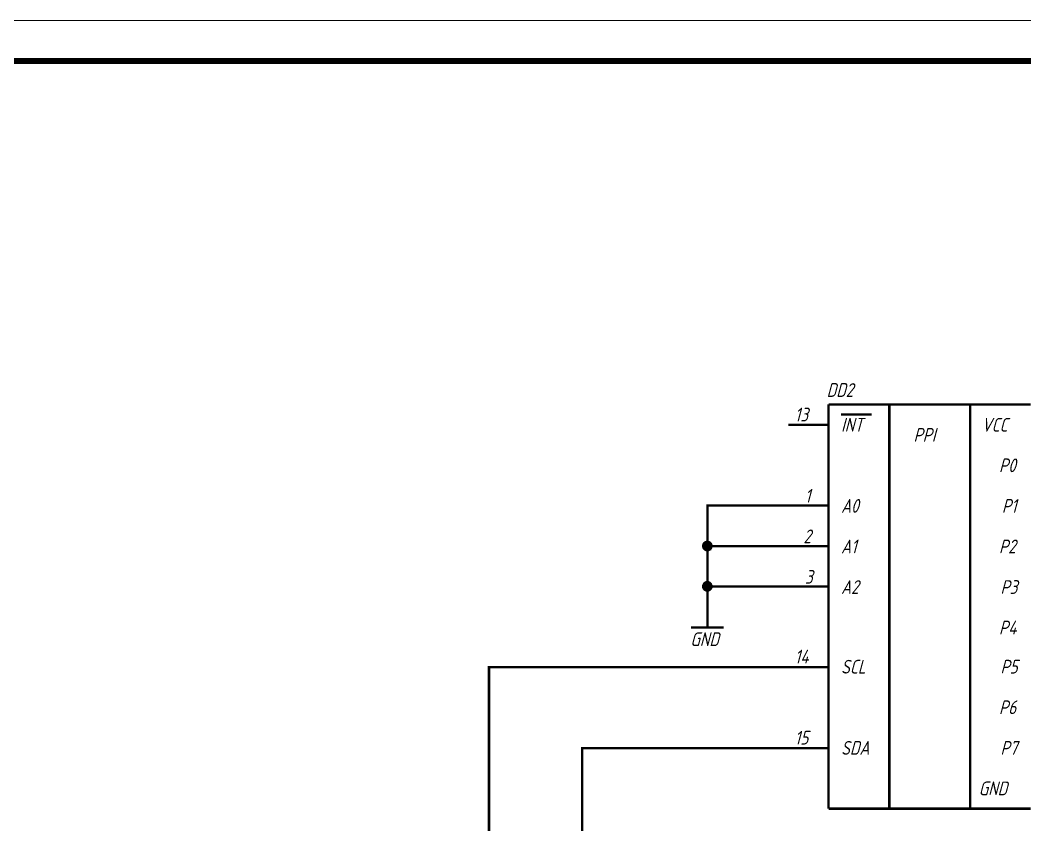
# Model space of a CAD drawing. Header units: millimetres. Extents: x 0 to 841, y 0 to 594.
# Drawn here: x 297 to 421.3, y 494.5 to 594 of the extents above; entities that cross this region are included whole.
import ezdxf

# ---------------------------------------------------------------- set-up
doc = ezdxf.new("R2010")
doc.units = ezdxf.units.MM
doc.layers.add('Sheet', color=255, linetype='Continuous')
doc.styles.get("Standard").update_dxf_attribs({"font": '', "oblique": 15})
doc.styles.get('Standard').set_extended_font_data('GOST type A')

msp = doc.modelspace()

# ---------------------------------------------------------------- linework, layer by layer
at = {"layer": 'Sheet', "color": 18, "true_color": 0x000000, "const_width": 0.0991}
msp.add_lwpolyline([(0, 593.96), (0, 0), (841, 0), (841, 593.96), (0, 593.96), (0, 593.96)], close=True, dxfattribs=at)
msp.add_lwpolyline([(0, 593.96), (0, 0), (841, 0), (841, 593.96), (0, 593.96), (0, 593.96)], close=True, dxfattribs=at)
at = {"layer": 'Sheet', "color": 18, "true_color": 0x000000}
for points, const_width in [([(836.03, 588.94), (20.03, 588.94)], 0.749), ([(397, 546.47), (422, 546.47)], 0.3), ([(397, 496.48), (397, 546.47)], 0.3), ([(404.51, 496.48), (404.51, 546.47)], 0.3), ([(414.52, 496.48), (414.52, 546.47)], 0.3), ([(399.29, 545.24), (398.53, 545.24)], 0.3), ([(400.94, 545.24), (399.29, 545.24)], 0.3), ([(402.33, 545.24), (400.94, 545.24)], 0.3), ([(402.29, 545.24), (400.94, 545.24)], 0.3), ([(397, 543.96), (392.01, 543.96)], 0.3), ([(392.01, 523.96), (382.02, 523.96), (382.02, 528.96), (382.02, 533.97), (392.01, 533.97)], 0.3), ([(397, 533.97), (392.01, 533.97)], 0.3), ([(381.5, 528.96), (381.5, 528.98), (381.5, 529), (381.5, 529.05), (381.5, 529.07), (381.52, 529.09), (381.52, 529.11), (381.52, 529.13), (381.55, 529.16), (381.55, 529.18), (381.57, 529.2), (381.57, 529.22), (381.59, 529.25), (381.59, 529.27), (381.61, 529.29), (381.64, 529.31), (381.66, 529.31), (381.66, 529.34), (381.68, 529.36), (381.7, 529.38), (381.72, 529.38), (381.75, 529.4), (381.77, 529.4), (381.79, 529.43), (381.81, 529.43), (381.84, 529.45), (381.86, 529.45), (381.88, 529.45), (381.9, 529.47), (381.93, 529.47), (381.97, 529.47), (381.99, 529.47), (382.02, 529.47)], 0.3), ([(381.5, 528.96), (381.5, 528.98), (381.5, 529), (381.5, 529.05), (381.5, 529.07), (381.52, 529.09), (381.52, 529.11), (381.52, 529.13), (381.55, 529.16), (381.55, 529.18), (381.57, 529.2), (381.57, 529.22), (381.59, 529.25), (381.59, 529.27), (381.61, 529.29), (381.64, 529.31), (381.66, 529.31), (381.66, 529.34), (381.68, 529.36), (381.7, 529.38), (381.72, 529.38), (381.75, 529.4), (381.77, 529.4), (381.79, 529.43), (381.81, 529.43), (381.84, 529.45), (381.86, 529.45), (381.88, 529.45), (381.9, 529.47), (381.93, 529.47), (381.97, 529.47), (381.99, 529.47), (382.02, 529.47)], 0.3), ([(381.5, 528.96), (381.5, 528.98), (381.5, 529), (381.5, 529.05), (381.5, 529.07), (381.52, 529.09), (381.52, 529.11), (381.52, 529.13), (381.55, 529.16), (381.55, 529.18), (381.57, 529.2), (381.57, 529.22), (381.59, 529.25), (381.59, 529.27), (381.61, 529.29), (381.64, 529.31), (381.66, 529.31), (381.66, 529.34), (381.68, 529.36), (381.7, 529.38), (381.72, 529.38), (381.75, 529.4), (381.77, 529.4), (381.79, 529.43), (381.81, 529.43), (381.84, 529.45), (381.86, 529.45), (381.88, 529.45), (381.9, 529.47), (381.93, 529.47), (381.97, 529.47), (381.99, 529.47), (382.02, 529.47)], 0.3), ([(381.5, 528.96), (381.5, 528.98), (381.5, 529), (381.5, 529.05), (381.5, 529.07), (381.52, 529.09), (381.52, 529.11), (381.52, 529.13), (381.55, 529.16), (381.55, 529.18), (381.57, 529.2), (381.57, 529.22), (381.59, 529.25), (381.59, 529.27), (381.61, 529.29), (381.64, 529.31), (381.66, 529.31), (381.66, 529.34), (381.68, 529.36), (381.7, 529.38), (381.72, 529.38), (381.75, 529.4), (381.77, 529.4), (381.79, 529.43), (381.81, 529.43), (381.84, 529.45), (381.86, 529.45), (381.88, 529.45), (381.9, 529.47), (381.93, 529.47), (381.97, 529.47), (381.99, 529.47), (382.02, 529.47)], 0.3), ([(381.5, 528.96), (381.5, 528.98), (381.5, 529), (381.5, 529.05), (381.5, 529.07), (381.52, 529.09), (381.52, 529.11), (381.52, 529.13), (381.55, 529.16), (381.55, 529.18), (381.57, 529.2), (381.57, 529.22), (381.59, 529.25), (381.59, 529.27), (381.61, 529.29), (381.64, 529.31), (381.66, 529.31), (381.66, 529.34), (381.68, 529.36), (381.7, 529.38), (381.72, 529.38), (381.75, 529.4), (381.77, 529.4), (381.79, 529.43), (381.81, 529.43), (381.84, 529.45), (381.86, 529.45), (381.88, 529.45), (381.9, 529.47), (381.93, 529.47), (381.97, 529.47), (381.99, 529.47), (382.02, 529.47)], 0.3), ([(381.5, 528.96), (381.5, 528.98), (381.5, 529), (381.5, 529.05), (381.5, 529.07), (381.52, 529.09), (381.52, 529.11), (381.52, 529.13), (381.55, 529.16), (381.55, 529.18), (381.57, 529.2), (381.57, 529.22), (381.59, 529.25), (381.59, 529.27), (381.61, 529.29), (381.64, 529.31), (381.66, 529.31), (381.66, 529.34), (381.68, 529.36), (381.7, 529.38), (381.72, 529.38), (381.75, 529.4), (381.77, 529.4), (381.79, 529.43), (381.81, 529.43), (381.84, 529.45), (381.86, 529.45), (381.88, 529.45), (381.9, 529.47), (381.93, 529.47), (381.97, 529.47), (381.99, 529.47), (382.02, 529.47)], 0.3), ([(381.5, 528.96), (381.5, 528.98), (381.5, 529), (381.5, 529.05), (381.5, 529.07), (381.52, 529.09), (381.52, 529.11), (381.52, 529.13), (381.55, 529.16), (381.55, 529.18), (381.57, 529.2), (381.57, 529.22), (381.59, 529.25), (381.59, 529.27), (381.61, 529.29), (381.64, 529.31), (381.66, 529.31), (381.66, 529.34), (381.68, 529.36), (381.7, 529.38), (381.72, 529.38), (381.75, 529.4), (381.77, 529.4), (381.79, 529.43), (381.81, 529.43), (381.84, 529.45), (381.86, 529.45), (381.88, 529.45), (381.9, 529.47), (381.93, 529.47), (381.97, 529.47), (381.99, 529.47), (382.02, 529.47)], 0.3), ([(381.5, 528.96), (381.5, 528.98), (381.5, 529), (381.5, 529.05), (381.5, 529.07), (381.52, 529.09), (381.52, 529.11), (381.52, 529.13), (381.55, 529.16), (381.55, 529.18), (381.57, 529.2), (381.57, 529.22), (381.59, 529.25), (381.59, 529.27), (381.61, 529.29), (381.64, 529.31), (381.66, 529.31), (381.66, 529.34), (381.68, 529.36), (381.7, 529.38), (381.72, 529.38), (381.75, 529.4), (381.77, 529.4), (381.79, 529.43), (381.81, 529.43), (381.84, 529.45), (381.86, 529.45), (381.88, 529.45), (381.9, 529.47), (381.93, 529.47), (381.97, 529.47), (381.99, 529.47), (382.02, 529.47)], 0.3), ([(382.02, 529.47), (382.02, 529.47)], 0.3), ([(382.02, 529.47), (382.04, 529.47), (382.06, 529.47), (382.08, 529.47), (382.11, 529.47), (382.13, 529.45), (382.15, 529.45), (382.2, 529.45), (382.2, 529.43), (382.22, 529.43), (382.24, 529.4), (382.26, 529.4), (382.28, 529.38), (382.31, 529.38), (382.33, 529.36), (382.35, 529.34), (382.37, 529.31), (382.37, 529.31), (382.4, 529.29), (382.42, 529.27), (382.42, 529.25), (382.44, 529.22), (382.44, 529.2), (382.46, 529.18), (382.46, 529.16), (382.49, 529.13), (382.49, 529.11), (382.49, 529.09), (382.51, 529.07), (382.51, 529.05), (382.51, 529), (382.51, 528.98), (382.51, 528.96)], 0.3), ([(382.02, 529.47), (382.02, 529.47)], 0.3), ([(382.02, 529.47), (382.04, 529.47), (382.06, 529.47), (382.08, 529.47), (382.11, 529.47), (382.13, 529.45), (382.15, 529.45), (382.2, 529.45), (382.2, 529.43), (382.22, 529.43), (382.24, 529.4), (382.26, 529.4), (382.28, 529.38), (382.31, 529.38), (382.33, 529.36), (382.35, 529.34), (382.37, 529.31), (382.37, 529.31), (382.4, 529.29), (382.42, 529.27), (382.42, 529.25), (382.44, 529.22), (382.44, 529.2), (382.46, 529.18), (382.46, 529.16), (382.49, 529.13), (382.49, 529.11), (382.49, 529.09), (382.51, 529.07), (382.51, 529.05), (382.51, 529), (382.51, 528.98), (382.51, 528.96)], 0.3), ([(382.02, 529.47), (382.02, 529.47)], 0.3), ([(382.02, 529.47), (382.04, 529.47), (382.06, 529.47), (382.08, 529.47), (382.11, 529.47), (382.13, 529.45), (382.15, 529.45), (382.2, 529.45), (382.2, 529.43), (382.22, 529.43), (382.24, 529.4), (382.26, 529.4), (382.28, 529.38), (382.31, 529.38), (382.33, 529.36), (382.35, 529.34), (382.37, 529.31), (382.37, 529.31), (382.4, 529.29), (382.42, 529.27), (382.42, 529.25), (382.44, 529.22), (382.44, 529.2), (382.46, 529.18), (382.46, 529.16), (382.49, 529.13), (382.49, 529.11), (382.49, 529.09), (382.51, 529.07), (382.51, 529.05), (382.51, 529), (382.51, 528.98), (382.51, 528.96)], 0.3), ([(382.02, 529.47), (382.02, 529.47)], 0.3), ([(382.02, 529.47), (382.04, 529.47), (382.06, 529.47), (382.08, 529.47), (382.11, 529.47), (382.13, 529.45), (382.15, 529.45), (382.2, 529.45), (382.2, 529.43), (382.22, 529.43), (382.24, 529.4), (382.26, 529.4), (382.28, 529.38), (382.31, 529.38), (382.33, 529.36), (382.35, 529.34), (382.37, 529.31), (382.37, 529.31), (382.4, 529.29), (382.42, 529.27), (382.42, 529.25), (382.44, 529.22), (382.44, 529.2), (382.46, 529.18), (382.46, 529.16), (382.49, 529.13), (382.49, 529.11), (382.49, 529.09), (382.51, 529.07), (382.51, 529.05), (382.51, 529), (382.51, 528.98), (382.51, 528.96)], 0.3), ([(382.02, 529.47), (382.02, 529.47)], 0.3), ([(382.02, 529.47), (382.04, 529.47), (382.06, 529.47), (382.08, 529.47), (382.11, 529.47), (382.13, 529.45), (382.15, 529.45), (382.2, 529.45), (382.2, 529.43), (382.22, 529.43), (382.24, 529.4), (382.26, 529.4), (382.28, 529.38), (382.31, 529.38), (382.33, 529.36), (382.35, 529.34), (382.37, 529.31), (382.37, 529.31), (382.4, 529.29), (382.42, 529.27), (382.42, 529.25), (382.44, 529.22), (382.44, 529.2), (382.46, 529.18), (382.46, 529.16), (382.49, 529.13), (382.49, 529.11), (382.49, 529.09), (382.51, 529.07), (382.51, 529.05), (382.51, 529), (382.51, 528.98), (382.51, 528.96)], 0.3), ([(382.02, 529.47), (382.02, 529.47)], 0.3), ([(382.02, 529.47), (382.04, 529.47), (382.06, 529.47), (382.08, 529.47), (382.11, 529.47), (382.13, 529.45), (382.15, 529.45), (382.2, 529.45), (382.2, 529.43), (382.22, 529.43), (382.24, 529.4), (382.26, 529.4), (382.28, 529.38), (382.31, 529.38), (382.33, 529.36), (382.35, 529.34), (382.37, 529.31), (382.37, 529.31), (382.4, 529.29), (382.42, 529.27), (382.42, 529.25), (382.44, 529.22), (382.44, 529.2), (382.46, 529.18), (382.46, 529.16), (382.49, 529.13), (382.49, 529.11), (382.49, 529.09), (382.51, 529.07), (382.51, 529.05), (382.51, 529), (382.51, 528.98), (382.51, 528.96)], 0.3), ([(382.02, 529.47), (382.02, 529.47)], 0.3), ([(382.02, 529.47), (382.04, 529.47), (382.06, 529.47), (382.08, 529.47), (382.11, 529.47), (382.13, 529.45), (382.15, 529.45), (382.2, 529.45), (382.2, 529.43), (382.22, 529.43), (382.24, 529.4), (382.26, 529.4), (382.28, 529.38), (382.31, 529.38), (382.33, 529.36), (382.35, 529.34), (382.37, 529.31), (382.37, 529.31), (382.4, 529.29), (382.42, 529.27), (382.42, 529.25), (382.44, 529.22), (382.44, 529.2), (382.46, 529.18), (382.46, 529.16), (382.49, 529.13), (382.49, 529.11), (382.49, 529.09), (382.51, 529.07), (382.51, 529.05), (382.51, 529), (382.51, 528.98), (382.51, 528.96)], 0.3), ([(382.02, 529.47), (382.02, 529.47)], 0.3), ([(382.02, 529.47), (382.04, 529.47), (382.06, 529.47), (382.08, 529.47), (382.11, 529.47), (382.13, 529.45), (382.15, 529.45), (382.2, 529.45), (382.2, 529.43), (382.22, 529.43), (382.24, 529.4), (382.26, 529.4), (382.28, 529.38), (382.31, 529.38), (382.33, 529.36), (382.35, 529.34), (382.37, 529.31), (382.37, 529.31), (382.4, 529.29), (382.42, 529.27), (382.42, 529.25), (382.44, 529.22), (382.44, 529.2), (382.46, 529.18), (382.46, 529.16), (382.49, 529.13), (382.49, 529.11), (382.49, 529.09), (382.51, 529.07), (382.51, 529.05), (382.51, 529), (382.51, 528.98), (382.51, 528.96)], 0.3), ([(382.02, 528.46), (381.99, 528.46), (381.97, 528.46), (381.93, 528.46), (381.9, 528.46), (381.88, 528.49), (381.86, 528.49), (381.84, 528.49), (381.81, 528.51), (381.79, 528.51), (381.77, 528.53), (381.75, 528.53), (381.72, 528.55), (381.7, 528.55), (381.68, 528.57), (381.66, 528.6), (381.66, 528.6), (381.64, 528.62), (381.61, 528.64), (381.59, 528.66), (381.59, 528.69), (381.57, 528.71), (381.57, 528.73), (381.55, 528.75), (381.55, 528.78), (381.52, 528.78), (381.52, 528.82), (381.52, 528.84), (381.5, 528.87), (381.5, 528.89), (381.5, 528.91), (381.5, 528.93), (381.5, 528.96)], 0.3), ([(381.5, 528.96), (381.5, 528.96)], 0.3), ([(382.02, 528.46), (381.99, 528.46), (381.97, 528.46), (381.93, 528.46), (381.9, 528.46), (381.88, 528.49), (381.86, 528.49), (381.84, 528.49), (381.81, 528.51), (381.79, 528.51), (381.77, 528.53), (381.75, 528.53), (381.72, 528.55), (381.7, 528.55), (381.68, 528.57), (381.66, 528.6), (381.66, 528.6), (381.64, 528.62), (381.61, 528.64), (381.59, 528.66), (381.59, 528.69), (381.57, 528.71), (381.57, 528.73), (381.55, 528.75), (381.55, 528.78), (381.52, 528.78), (381.52, 528.82), (381.52, 528.84), (381.5, 528.87), (381.5, 528.89), (381.5, 528.91), (381.5, 528.93), (381.5, 528.96)], 0.3), ([(381.5, 528.96), (381.5, 528.96)], 0.3), ([(382.02, 528.46), (381.99, 528.46), (381.97, 528.46), (381.93, 528.46), (381.9, 528.46), (381.88, 528.49), (381.86, 528.49), (381.84, 528.49), (381.81, 528.51), (381.79, 528.51), (381.77, 528.53), (381.75, 528.53), (381.72, 528.55), (381.7, 528.55), (381.68, 528.57), (381.66, 528.6), (381.66, 528.6), (381.64, 528.62), (381.61, 528.64), (381.59, 528.66), (381.59, 528.69), (381.57, 528.71), (381.57, 528.73), (381.55, 528.75), (381.55, 528.78), (381.52, 528.78), (381.52, 528.82), (381.52, 528.84), (381.5, 528.87), (381.5, 528.89), (381.5, 528.91), (381.5, 528.93), (381.5, 528.96)], 0.3), ([(381.5, 528.96), (381.5, 528.96)], 0.3), ([(382.02, 528.46), (381.99, 528.46), (381.97, 528.46), (381.93, 528.46), (381.9, 528.46), (381.88, 528.49), (381.86, 528.49), (381.84, 528.49), (381.81, 528.51), (381.79, 528.51), (381.77, 528.53), (381.75, 528.53), (381.72, 528.55), (381.7, 528.55), (381.68, 528.57), (381.66, 528.6), (381.66, 528.6), (381.64, 528.62), (381.61, 528.64), (381.59, 528.66), (381.59, 528.69), (381.57, 528.71), (381.57, 528.73), (381.55, 528.75), (381.55, 528.78), (381.52, 528.78), (381.52, 528.82), (381.52, 528.84), (381.5, 528.87), (381.5, 528.89), (381.5, 528.91), (381.5, 528.93), (381.5, 528.96)], 0.3), ([(381.5, 528.96), (381.5, 528.96)], 0.3), ([(382.02, 528.46), (381.99, 528.46), (381.97, 528.46), (381.93, 528.46), (381.9, 528.46), (381.88, 528.49), (381.86, 528.49), (381.84, 528.49), (381.81, 528.51), (381.79, 528.51), (381.77, 528.53), (381.75, 528.53), (381.72, 528.55), (381.7, 528.55), (381.68, 528.57), (381.66, 528.6), (381.66, 528.6), (381.64, 528.62), (381.61, 528.64), (381.59, 528.66), (381.59, 528.69), (381.57, 528.71), (381.57, 528.73), (381.55, 528.75), (381.55, 528.78), (381.52, 528.78), (381.52, 528.82), (381.52, 528.84), (381.5, 528.87), (381.5, 528.89), (381.5, 528.91), (381.5, 528.93), (381.5, 528.96)], 0.3), ([(381.5, 528.96), (381.5, 528.96)], 0.3), ([(382.02, 528.46), (381.99, 528.46), (381.97, 528.46), (381.93, 528.46), (381.9, 528.46), (381.88, 528.49), (381.86, 528.49), (381.84, 528.49), (381.81, 528.51), (381.79, 528.51), (381.77, 528.53), (381.75, 528.53), (381.72, 528.55), (381.7, 528.55), (381.68, 528.57), (381.66, 528.6), (381.66, 528.6), (381.64, 528.62), (381.61, 528.64), (381.59, 528.66), (381.59, 528.69), (381.57, 528.71), (381.57, 528.73), (381.55, 528.75), (381.55, 528.78), (381.52, 528.78), (381.52, 528.82), (381.52, 528.84), (381.5, 528.87), (381.5, 528.89), (381.5, 528.91), (381.5, 528.93), (381.5, 528.96)], 0.3), ([(381.5, 528.96), (381.5, 528.96)], 0.3), ([(382.02, 528.46), (381.99, 528.46), (381.97, 528.46), (381.93, 528.46), (381.9, 528.46), (381.88, 528.49), (381.86, 528.49), (381.84, 528.49), (381.81, 528.51), (381.79, 528.51), (381.77, 528.53), (381.75, 528.53), (381.72, 528.55), (381.7, 528.55), (381.68, 528.57), (381.66, 528.6), (381.66, 528.6), (381.64, 528.62), (381.61, 528.64), (381.59, 528.66), (381.59, 528.69), (381.57, 528.71), (381.57, 528.73), (381.55, 528.75), (381.55, 528.78), (381.52, 528.78), (381.52, 528.82), (381.52, 528.84), (381.5, 528.87), (381.5, 528.89), (381.5, 528.91), (381.5, 528.93), (381.5, 528.96)], 0.3), ([(381.5, 528.96), (381.5, 528.96)], 0.3), ([(382.02, 528.46), (381.99, 528.46), (381.97, 528.46), (381.93, 528.46), (381.9, 528.46), (381.88, 528.49), (381.86, 528.49), (381.84, 528.49), (381.81, 528.51), (381.79, 528.51), (381.77, 528.53), (381.75, 528.53), (381.72, 528.55), (381.7, 528.55), (381.68, 528.57), (381.66, 528.6), (381.66, 528.6), (381.64, 528.62), (381.61, 528.64), (381.59, 528.66), (381.59, 528.69), (381.57, 528.71), (381.57, 528.73), (381.55, 528.75), (381.55, 528.78), (381.52, 528.78), (381.52, 528.82), (381.52, 528.84), (381.5, 528.87), (381.5, 528.89), (381.5, 528.91), (381.5, 528.93), (381.5, 528.96)], 0.3), ([(381.5, 528.96), (381.5, 528.96)], 0.3), ([(392.01, 528.96), (382.02, 528.96)], 0.3), ([(382.51, 528.96), (382.51, 528.93), (382.51, 528.91), (382.51, 528.89), (382.51, 528.87), (382.49, 528.84), (382.49, 528.82), (382.49, 528.78), (382.46, 528.78), (382.46, 528.75), (382.44, 528.73), (382.44, 528.71), (382.42, 528.69), (382.42, 528.66), (382.4, 528.64), (382.37, 528.62), (382.37, 528.6), (382.35, 528.6), (382.33, 528.57), (382.31, 528.55), (382.28, 528.55), (382.26, 528.53), (382.24, 528.53), (382.22, 528.51), (382.2, 528.51), (382.2, 528.49), (382.15, 528.49), (382.13, 528.49), (382.11, 528.46), (382.08, 528.46), (382.06, 528.46), (382.04, 528.46), (382.02, 528.46)], 0.3), ([(382.51, 528.96), (382.51, 528.93), (382.51, 528.91), (382.51, 528.89), (382.51, 528.87), (382.49, 528.84), (382.49, 528.82), (382.49, 528.78), (382.46, 528.78), (382.46, 528.75), (382.44, 528.73), (382.44, 528.71), (382.42, 528.69), (382.42, 528.66), (382.4, 528.64), (382.37, 528.62), (382.37, 528.6), (382.35, 528.6), (382.33, 528.57), (382.31, 528.55), (382.28, 528.55), (382.26, 528.53), (382.24, 528.53), (382.22, 528.51), (382.2, 528.51), (382.2, 528.49), (382.15, 528.49), (382.13, 528.49), (382.11, 528.46), (382.08, 528.46), (382.06, 528.46), (382.04, 528.46), (382.02, 528.46)], 0.3), ([(382.51, 528.96), (382.51, 528.93), (382.51, 528.91), (382.51, 528.89), (382.51, 528.87), (382.49, 528.84), (382.49, 528.82), (382.49, 528.78), (382.46, 528.78), (382.46, 528.75), (382.44, 528.73), (382.44, 528.71), (382.42, 528.69), (382.42, 528.66), (382.4, 528.64), (382.37, 528.62), (382.37, 528.6), (382.35, 528.6), (382.33, 528.57), (382.31, 528.55), (382.28, 528.55), (382.26, 528.53), (382.24, 528.53), (382.22, 528.51), (382.2, 528.51), (382.2, 528.49), (382.15, 528.49), (382.13, 528.49), (382.11, 528.46), (382.08, 528.46), (382.06, 528.46), (382.04, 528.46), (382.02, 528.46)], 0.3), ([(382.51, 528.96), (382.51, 528.93), (382.51, 528.91), (382.51, 528.89), (382.51, 528.87), (382.49, 528.84), (382.49, 528.82), (382.49, 528.78), (382.46, 528.78), (382.46, 528.75), (382.44, 528.73), (382.44, 528.71), (382.42, 528.69), (382.42, 528.66), (382.4, 528.64), (382.37, 528.62), (382.37, 528.6), (382.35, 528.6), (382.33, 528.57), (382.31, 528.55), (382.28, 528.55), (382.26, 528.53), (382.24, 528.53), (382.22, 528.51), (382.2, 528.51), (382.2, 528.49), (382.15, 528.49), (382.13, 528.49), (382.11, 528.46), (382.08, 528.46), (382.06, 528.46), (382.04, 528.46), (382.02, 528.46)], 0.3), ([(382.51, 528.96), (382.51, 528.93), (382.51, 528.91), (382.51, 528.89), (382.51, 528.87), (382.49, 528.84), (382.49, 528.82), (382.49, 528.78), (382.46, 528.78), (382.46, 528.75), (382.44, 528.73), (382.44, 528.71), (382.42, 528.69), (382.42, 528.66), (382.4, 528.64), (382.37, 528.62), (382.37, 528.6), (382.35, 528.6), (382.33, 528.57), (382.31, 528.55), (382.28, 528.55), (382.26, 528.53), (382.24, 528.53), (382.22, 528.51), (382.2, 528.51), (382.2, 528.49), (382.15, 528.49), (382.13, 528.49), (382.11, 528.46), (382.08, 528.46), (382.06, 528.46), (382.04, 528.46), (382.02, 528.46)], 0.3), ([(382.51, 528.96), (382.51, 528.93), (382.51, 528.91), (382.51, 528.89), (382.51, 528.87), (382.49, 528.84), (382.49, 528.82), (382.49, 528.78), (382.46, 528.78), (382.46, 528.75), (382.44, 528.73), (382.44, 528.71), (382.42, 528.69), (382.42, 528.66), (382.4, 528.64), (382.37, 528.62), (382.37, 528.6), (382.35, 528.6), (382.33, 528.57), (382.31, 528.55), (382.28, 528.55), (382.26, 528.53), (382.24, 528.53), (382.22, 528.51), (382.2, 528.51), (382.2, 528.49), (382.15, 528.49), (382.13, 528.49), (382.11, 528.46), (382.08, 528.46), (382.06, 528.46), (382.04, 528.46), (382.02, 528.46)], 0.3), ([(382.51, 528.96), (382.51, 528.93), (382.51, 528.91), (382.51, 528.89), (382.51, 528.87), (382.49, 528.84), (382.49, 528.82), (382.49, 528.78), (382.46, 528.78), (382.46, 528.75), (382.44, 528.73), (382.44, 528.71), (382.42, 528.69), (382.42, 528.66), (382.4, 528.64), (382.37, 528.62), (382.37, 528.6), (382.35, 528.6), (382.33, 528.57), (382.31, 528.55), (382.28, 528.55), (382.26, 528.53), (382.24, 528.53), (382.22, 528.51), (382.2, 528.51), (382.2, 528.49), (382.15, 528.49), (382.13, 528.49), (382.11, 528.46), (382.08, 528.46), (382.06, 528.46), (382.04, 528.46), (382.02, 528.46)], 0.3), ([(382.51, 528.96), (382.51, 528.93), (382.51, 528.91), (382.51, 528.89), (382.51, 528.87), (382.49, 528.84), (382.49, 528.82), (382.49, 528.78), (382.46, 528.78), (382.46, 528.75), (382.44, 528.73), (382.44, 528.71), (382.42, 528.69), (382.42, 528.66), (382.4, 528.64), (382.37, 528.62), (382.37, 528.6), (382.35, 528.6), (382.33, 528.57), (382.31, 528.55), (382.28, 528.55), (382.26, 528.53), (382.24, 528.53), (382.22, 528.51), (382.2, 528.51), (382.2, 528.49), (382.15, 528.49), (382.13, 528.49), (382.11, 528.46), (382.08, 528.46), (382.06, 528.46), (382.04, 528.46), (382.02, 528.46)], 0.3), ([(382.51, 528.96), (382.51, 528.96), (382.51, 528.96), (382.51, 528.96), (382.51, 528.96), (382.51, 528.96), (382.51, 528.96), (382.51, 528.96), (382.51, 528.96), (382.51, 528.96), (382.51, 528.96), (382.51, 528.96), (382.51, 528.96), (382.51, 528.96), (382.51, 528.96), (382.51, 528.96), (382.51, 528.96), (382.51, 528.96), (382.51, 528.96), (382.51, 528.96), (382.51, 528.96), (382.51, 528.96), (382.51, 528.96), (382.51, 528.96), (382.51, 528.96), (382.51, 528.96), (382.51, 528.96), (382.51, 528.96), (382.51, 528.96), (382.51, 528.96), (382.51, 528.96), (382.51, 528.96), (382.51, 528.96)], 0.3), ([(382.51, 528.96), (382.51, 528.96)], 0.3), ([(382.51, 528.96), (382.51, 528.96), (382.51, 528.96), (382.51, 528.96), (382.51, 528.96), (382.51, 528.96), (382.51, 528.96), (382.51, 528.96), (382.51, 528.96), (382.51, 528.96), (382.51, 528.96), (382.51, 528.96), (382.51, 528.96), (382.51, 528.96), (382.51, 528.96), (382.51, 528.96), (382.51, 528.96), (382.51, 528.96), (382.51, 528.96), (382.51, 528.96), (382.51, 528.96), (382.51, 528.96), (382.51, 528.96), (382.51, 528.96), (382.51, 528.96), (382.51, 528.96), (382.51, 528.96), (382.51, 528.96), (382.51, 528.96), (382.51, 528.96), (382.51, 528.96), (382.51, 528.96), (382.51, 528.96)], 0.3), ([(382.51, 528.96), (382.51, 528.96)], 0.3), ([(382.51, 528.96), (382.51, 528.96), (382.51, 528.96), (382.51, 528.96), (382.51, 528.96), (382.51, 528.96), (382.51, 528.96), (382.51, 528.96), (382.51, 528.96), (382.51, 528.96), (382.51, 528.96), (382.51, 528.96), (382.51, 528.96), (382.51, 528.96), (382.51, 528.96), (382.51, 528.96), (382.51, 528.96), (382.51, 528.96), (382.51, 528.96), (382.51, 528.96), (382.51, 528.96), (382.51, 528.96), (382.51, 528.96), (382.51, 528.96), (382.51, 528.96), (382.51, 528.96), (382.51, 528.96), (382.51, 528.96), (382.51, 528.96), (382.51, 528.96), (382.51, 528.96), (382.51, 528.96), (382.51, 528.96)], 0.3), ([(382.51, 528.96), (382.51, 528.96)], 0.3), ([(382.51, 528.96), (382.51, 528.96), (382.51, 528.96), (382.51, 528.96), (382.51, 528.96), (382.51, 528.96), (382.51, 528.96), (382.51, 528.96), (382.51, 528.96), (382.51, 528.96), (382.51, 528.96), (382.51, 528.96), (382.51, 528.96), (382.51, 528.96), (382.51, 528.96), (382.51, 528.96), (382.51, 528.96), (382.51, 528.96), (382.51, 528.96), (382.51, 528.96), (382.51, 528.96), (382.51, 528.96), (382.51, 528.96), (382.51, 528.96), (382.51, 528.96), (382.51, 528.96), (382.51, 528.96), (382.51, 528.96), (382.51, 528.96), (382.51, 528.96), (382.51, 528.96), (382.51, 528.96), (382.51, 528.96)], 0.3), ([(382.51, 528.96), (382.51, 528.96)], 0.3), ([(382.51, 528.96), (382.51, 528.96), (382.51, 528.96), (382.51, 528.96), (382.51, 528.96), (382.51, 528.96), (382.51, 528.96), (382.51, 528.96), (382.51, 528.96), (382.51, 528.96), (382.51, 528.96), (382.51, 528.96), (382.51, 528.96), (382.51, 528.96), (382.51, 528.96), (382.51, 528.96), (382.51, 528.96), (382.51, 528.96), (382.51, 528.96), (382.51, 528.96), (382.51, 528.96), (382.51, 528.96), (382.51, 528.96), (382.51, 528.96), (382.51, 528.96), (382.51, 528.96), (382.51, 528.96), (382.51, 528.96), (382.51, 528.96), (382.51, 528.96), (382.51, 528.96), (382.51, 528.96), (382.51, 528.96)], 0.3), ([(382.51, 528.96), (382.51, 528.96)], 0.3), ([(382.51, 528.96), (382.51, 528.96), (382.51, 528.96), (382.51, 528.96), (382.51, 528.96), (382.51, 528.96), (382.51, 528.96), (382.51, 528.96), (382.51, 528.96), (382.51, 528.96), (382.51, 528.96), (382.51, 528.96), (382.51, 528.96), (382.51, 528.96), (382.51, 528.96), (382.51, 528.96), (382.51, 528.96), (382.51, 528.96), (382.51, 528.96), (382.51, 528.96), (382.51, 528.96), (382.51, 528.96), (382.51, 528.96), (382.51, 528.96), (382.51, 528.96), (382.51, 528.96), (382.51, 528.96), (382.51, 528.96), (382.51, 528.96), (382.51, 528.96), (382.51, 528.96), (382.51, 528.96), (382.51, 528.96)], 0.3), ([(382.51, 528.96), (382.51, 528.96)], 0.3), ([(382.51, 528.96), (382.51, 528.96), (382.51, 528.96), (382.51, 528.96), (382.51, 528.96), (382.51, 528.96), (382.51, 528.96), (382.51, 528.96), (382.51, 528.96), (382.51, 528.96), (382.51, 528.96), (382.51, 528.96), (382.51, 528.96), (382.51, 528.96), (382.51, 528.96), (382.51, 528.96), (382.51, 528.96), (382.51, 528.96), (382.51, 528.96), (382.51, 528.96), (382.51, 528.96), (382.51, 528.96), (382.51, 528.96), (382.51, 528.96), (382.51, 528.96), (382.51, 528.96), (382.51, 528.96), (382.51, 528.96), (382.51, 528.96), (382.51, 528.96), (382.51, 528.96), (382.51, 528.96), (382.51, 528.96)], 0.3), ([(382.51, 528.96), (382.51, 528.96)], 0.3), ([(382.51, 528.96), (382.51, 528.96), (382.51, 528.96), (382.51, 528.96), (382.51, 528.96), (382.51, 528.96), (382.51, 528.96), (382.51, 528.96), (382.51, 528.96), (382.51, 528.96), (382.51, 528.96), (382.51, 528.96), (382.51, 528.96), (382.51, 528.96), (382.51, 528.96), (382.51, 528.96), (382.51, 528.96), (382.51, 528.96), (382.51, 528.96), (382.51, 528.96), (382.51, 528.96), (382.51, 528.96), (382.51, 528.96), (382.51, 528.96), (382.51, 528.96), (382.51, 528.96), (382.51, 528.96), (382.51, 528.96), (382.51, 528.96), (382.51, 528.96), (382.51, 528.96), (382.51, 528.96), (382.51, 528.96)], 0.3), ([(382.51, 528.96), (382.51, 528.96)], 0.3), ([(397, 528.96), (392.01, 528.96)], 0.3), ([(381.5, 523.96), (381.5, 523.98), (381.5, 524.01), (381.5, 524.05), (381.5, 524.07), (381.52, 524.1), (381.52, 524.12), (381.52, 524.14), (381.55, 524.16), (381.55, 524.18), (381.57, 524.21), (381.57, 524.23), (381.59, 524.25), (381.59, 524.27), (381.61, 524.3), (381.64, 524.32), (381.66, 524.32), (381.66, 524.34), (381.68, 524.36), (381.7, 524.39), (381.72, 524.39), (381.75, 524.41), (381.77, 524.41), (381.79, 524.43), (381.81, 524.43), (381.84, 524.45), (381.86, 524.45), (381.88, 524.45), (381.9, 524.48), (381.93, 524.48), (381.97, 524.48), (381.99, 524.48), (382.02, 524.48)], 0.3), ([(381.5, 523.96), (381.5, 523.98), (381.5, 524.01), (381.5, 524.05), (381.5, 524.07), (381.52, 524.1), (381.52, 524.12), (381.52, 524.14), (381.55, 524.16), (381.55, 524.18), (381.57, 524.21), (381.57, 524.23), (381.59, 524.25), (381.59, 524.27), (381.61, 524.3), (381.64, 524.32), (381.66, 524.32), (381.66, 524.34), (381.68, 524.36), (381.7, 524.39), (381.72, 524.39), (381.75, 524.41), (381.77, 524.41), (381.79, 524.43), (381.81, 524.43), (381.84, 524.45), (381.86, 524.45), (381.88, 524.45), (381.9, 524.48), (381.93, 524.48), (381.97, 524.48), (381.99, 524.48), (382.02, 524.48)], 0.3), ([(381.5, 523.96), (381.5, 523.98), (381.5, 524.01), (381.5, 524.05), (381.5, 524.07), (381.52, 524.1), (381.52, 524.12), (381.52, 524.14), (381.55, 524.16), (381.55, 524.18), (381.57, 524.21), (381.57, 524.23), (381.59, 524.25), (381.59, 524.27), (381.61, 524.3), (381.64, 524.32), (381.66, 524.32), (381.66, 524.34), (381.68, 524.36), (381.7, 524.39), (381.72, 524.39), (381.75, 524.41), (381.77, 524.41), (381.79, 524.43), (381.81, 524.43), (381.84, 524.45), (381.86, 524.45), (381.88, 524.45), (381.9, 524.48), (381.93, 524.48), (381.97, 524.48), (381.99, 524.48), (382.02, 524.48)], 0.3), ([(381.5, 523.96), (381.5, 523.98), (381.5, 524.01), (381.5, 524.05), (381.5, 524.07), (381.52, 524.1), (381.52, 524.12), (381.52, 524.14), (381.55, 524.16), (381.55, 524.18), (381.57, 524.21), (381.57, 524.23), (381.59, 524.25), (381.59, 524.27), (381.61, 524.3), (381.64, 524.32), (381.66, 524.32), (381.66, 524.34), (381.68, 524.36), (381.7, 524.39), (381.72, 524.39), (381.75, 524.41), (381.77, 524.41), (381.79, 524.43), (381.81, 524.43), (381.84, 524.45), (381.86, 524.45), (381.88, 524.45), (381.9, 524.48), (381.93, 524.48), (381.97, 524.48), (381.99, 524.48), (382.02, 524.48)], 0.3), ([(381.5, 523.96), (381.5, 523.98), (381.5, 524.01), (381.5, 524.05), (381.5, 524.07), (381.52, 524.1), (381.52, 524.12), (381.52, 524.14), (381.55, 524.16), (381.55, 524.18), (381.57, 524.21), (381.57, 524.23), (381.59, 524.25), (381.59, 524.27), (381.61, 524.3), (381.64, 524.32), (381.66, 524.32), (381.66, 524.34), (381.68, 524.36), (381.7, 524.39), (381.72, 524.39), (381.75, 524.41), (381.77, 524.41), (381.79, 524.43), (381.81, 524.43), (381.84, 524.45), (381.86, 524.45), (381.88, 524.45), (381.9, 524.48), (381.93, 524.48), (381.97, 524.48), (381.99, 524.48), (382.02, 524.48)], 0.3), ([(381.5, 523.96), (381.5, 523.98), (381.5, 524.01), (381.5, 524.05), (381.5, 524.07), (381.52, 524.1), (381.52, 524.12), (381.52, 524.14), (381.55, 524.16), (381.55, 524.18), (381.57, 524.21), (381.57, 524.23), (381.59, 524.25), (381.59, 524.27), (381.61, 524.3), (381.64, 524.32), (381.66, 524.32), (381.66, 524.34), (381.68, 524.36), (381.7, 524.39), (381.72, 524.39), (381.75, 524.41), (381.77, 524.41), (381.79, 524.43), (381.81, 524.43), (381.84, 524.45), (381.86, 524.45), (381.88, 524.45), (381.9, 524.48), (381.93, 524.48), (381.97, 524.48), (381.99, 524.48), (382.02, 524.48)], 0.3), ([(381.5, 523.96), (381.5, 523.98), (381.5, 524.01), (381.5, 524.05), (381.5, 524.07), (381.52, 524.1), (381.52, 524.12), (381.52, 524.14), (381.55, 524.16), (381.55, 524.18), (381.57, 524.21), (381.57, 524.23), (381.59, 524.25), (381.59, 524.27), (381.61, 524.3), (381.64, 524.32), (381.66, 524.32), (381.66, 524.34), (381.68, 524.36), (381.7, 524.39), (381.72, 524.39), (381.75, 524.41), (381.77, 524.41), (381.79, 524.43), (381.81, 524.43), (381.84, 524.45), (381.86, 524.45), (381.88, 524.45), (381.9, 524.48), (381.93, 524.48), (381.97, 524.48), (381.99, 524.48), (382.02, 524.48)], 0.3), ([(381.5, 523.96), (381.5, 523.98), (381.5, 524.01), (381.5, 524.05), (381.5, 524.07), (381.52, 524.1), (381.52, 524.12), (381.52, 524.14), (381.55, 524.16), (381.55, 524.18), (381.57, 524.21), (381.57, 524.23), (381.59, 524.25), (381.59, 524.27), (381.61, 524.3), (381.64, 524.32), (381.66, 524.32), (381.66, 524.34), (381.68, 524.36), (381.7, 524.39), (381.72, 524.39), (381.75, 524.41), (381.77, 524.41), (381.79, 524.43), (381.81, 524.43), (381.84, 524.45), (381.86, 524.45), (381.88, 524.45), (381.9, 524.48), (381.93, 524.48), (381.97, 524.48), (381.99, 524.48), (382.02, 524.48)], 0.3), ([(382.02, 524.48), (382.02, 524.48)], 0.3), ([(382.02, 524.48), (382.04, 524.48), (382.06, 524.48), (382.08, 524.48), (382.11, 524.48), (382.13, 524.45), (382.15, 524.45), (382.2, 524.45), (382.2, 524.43), (382.22, 524.43), (382.24, 524.41), (382.26, 524.41), (382.28, 524.39), (382.31, 524.39), (382.33, 524.36), (382.35, 524.34), (382.37, 524.32), (382.37, 524.32), (382.4, 524.3), (382.42, 524.27), (382.42, 524.25), (382.44, 524.23), (382.44, 524.21), (382.46, 524.18), (382.46, 524.16), (382.49, 524.14), (382.49, 524.12), (382.49, 524.1), (382.51, 524.07), (382.51, 524.05), (382.51, 524.01), (382.51, 523.98), (382.51, 523.96)], 0.3), ([(382.02, 524.48), (382.02, 524.48)], 0.3), ([(382.02, 524.48), (382.04, 524.48), (382.06, 524.48), (382.08, 524.48), (382.11, 524.48), (382.13, 524.45), (382.15, 524.45), (382.2, 524.45), (382.2, 524.43), (382.22, 524.43), (382.24, 524.41), (382.26, 524.41), (382.28, 524.39), (382.31, 524.39), (382.33, 524.36), (382.35, 524.34), (382.37, 524.32), (382.37, 524.32), (382.4, 524.3), (382.42, 524.27), (382.42, 524.25), (382.44, 524.23), (382.44, 524.21), (382.46, 524.18), (382.46, 524.16), (382.49, 524.14), (382.49, 524.12), (382.49, 524.1), (382.51, 524.07), (382.51, 524.05), (382.51, 524.01), (382.51, 523.98), (382.51, 523.96)], 0.3), ([(382.02, 524.48), (382.02, 524.48)], 0.3), ([(382.02, 524.48), (382.04, 524.48), (382.06, 524.48), (382.08, 524.48), (382.11, 524.48), (382.13, 524.45), (382.15, 524.45), (382.2, 524.45), (382.2, 524.43), (382.22, 524.43), (382.24, 524.41), (382.26, 524.41), (382.28, 524.39), (382.31, 524.39), (382.33, 524.36), (382.35, 524.34), (382.37, 524.32), (382.37, 524.32), (382.4, 524.3), (382.42, 524.27), (382.42, 524.25), (382.44, 524.23), (382.44, 524.21), (382.46, 524.18), (382.46, 524.16), (382.49, 524.14), (382.49, 524.12), (382.49, 524.1), (382.51, 524.07), (382.51, 524.05), (382.51, 524.01), (382.51, 523.98), (382.51, 523.96)], 0.3), ([(382.02, 524.48), (382.02, 524.48)], 0.3), ([(382.02, 524.48), (382.04, 524.48), (382.06, 524.48), (382.08, 524.48), (382.11, 524.48), (382.13, 524.45), (382.15, 524.45), (382.2, 524.45), (382.2, 524.43), (382.22, 524.43), (382.24, 524.41), (382.26, 524.41), (382.28, 524.39), (382.31, 524.39), (382.33, 524.36), (382.35, 524.34), (382.37, 524.32), (382.37, 524.32), (382.4, 524.3), (382.42, 524.27), (382.42, 524.25), (382.44, 524.23), (382.44, 524.21), (382.46, 524.18), (382.46, 524.16), (382.49, 524.14), (382.49, 524.12), (382.49, 524.1), (382.51, 524.07), (382.51, 524.05), (382.51, 524.01), (382.51, 523.98), (382.51, 523.96)], 0.3), ([(382.02, 524.48), (382.02, 524.48)], 0.3), ([(382.02, 524.48), (382.04, 524.48), (382.06, 524.48), (382.08, 524.48), (382.11, 524.48), (382.13, 524.45), (382.15, 524.45), (382.2, 524.45), (382.2, 524.43), (382.22, 524.43), (382.24, 524.41), (382.26, 524.41), (382.28, 524.39), (382.31, 524.39), (382.33, 524.36), (382.35, 524.34), (382.37, 524.32), (382.37, 524.32), (382.4, 524.3), (382.42, 524.27), (382.42, 524.25), (382.44, 524.23), (382.44, 524.21), (382.46, 524.18), (382.46, 524.16), (382.49, 524.14), (382.49, 524.12), (382.49, 524.1), (382.51, 524.07), (382.51, 524.05), (382.51, 524.01), (382.51, 523.98), (382.51, 523.96)], 0.3), ([(382.02, 524.48), (382.02, 524.48)], 0.3), ([(382.02, 524.48), (382.04, 524.48), (382.06, 524.48), (382.08, 524.48), (382.11, 524.48), (382.13, 524.45), (382.15, 524.45), (382.2, 524.45), (382.2, 524.43), (382.22, 524.43), (382.24, 524.41), (382.26, 524.41), (382.28, 524.39), (382.31, 524.39), (382.33, 524.36), (382.35, 524.34), (382.37, 524.32), (382.37, 524.32), (382.4, 524.3), (382.42, 524.27), (382.42, 524.25), (382.44, 524.23), (382.44, 524.21), (382.46, 524.18), (382.46, 524.16), (382.49, 524.14), (382.49, 524.12), (382.49, 524.1), (382.51, 524.07), (382.51, 524.05), (382.51, 524.01), (382.51, 523.98), (382.51, 523.96)], 0.3), ([(382.02, 524.48), (382.02, 524.48)], 0.3), ([(382.02, 524.48), (382.04, 524.48), (382.06, 524.48), (382.08, 524.48), (382.11, 524.48), (382.13, 524.45), (382.15, 524.45), (382.2, 524.45), (382.2, 524.43), (382.22, 524.43), (382.24, 524.41), (382.26, 524.41), (382.28, 524.39), (382.31, 524.39), (382.33, 524.36), (382.35, 524.34), (382.37, 524.32), (382.37, 524.32), (382.4, 524.3), (382.42, 524.27), (382.42, 524.25), (382.44, 524.23), (382.44, 524.21), (382.46, 524.18), (382.46, 524.16), (382.49, 524.14), (382.49, 524.12), (382.49, 524.1), (382.51, 524.07), (382.51, 524.05), (382.51, 524.01), (382.51, 523.98), (382.51, 523.96)], 0.3), ([(382.02, 524.48), (382.02, 524.48)], 0.3), ([(382.02, 524.48), (382.04, 524.48), (382.06, 524.48), (382.08, 524.48), (382.11, 524.48), (382.13, 524.45), (382.15, 524.45), (382.2, 524.45), (382.2, 524.43), (382.22, 524.43), (382.24, 524.41), (382.26, 524.41), (382.28, 524.39), (382.31, 524.39), (382.33, 524.36), (382.35, 524.34), (382.37, 524.32), (382.37, 524.32), (382.4, 524.3), (382.42, 524.27), (382.42, 524.25), (382.44, 524.23), (382.44, 524.21), (382.46, 524.18), (382.46, 524.16), (382.49, 524.14), (382.49, 524.12), (382.49, 524.1), (382.51, 524.07), (382.51, 524.05), (382.51, 524.01), (382.51, 523.98), (382.51, 523.96)], 0.3), ([(382.02, 523.47), (381.99, 523.47), (381.97, 523.47), (381.93, 523.47), (381.9, 523.47), (381.88, 523.49), (381.86, 523.49), (381.84, 523.49), (381.81, 523.51), (381.79, 523.51), (381.77, 523.54), (381.75, 523.54), (381.72, 523.56), (381.7, 523.56), (381.68, 523.58), (381.66, 523.6), (381.66, 523.62), (381.64, 523.62), (381.61, 523.65), (381.59, 523.67), (381.59, 523.69), (381.57, 523.71), (381.57, 523.74), (381.55, 523.76), (381.55, 523.76), (381.52, 523.78), (381.52, 523.83), (381.52, 523.85), (381.5, 523.87), (381.5, 523.89), (381.5, 523.92), (381.5, 523.94), (381.5, 523.96)], 0.3), ([(381.5, 523.96), (381.5, 523.96)], 0.3), ([(382.02, 523.47), (381.99, 523.47), (381.97, 523.47), (381.93, 523.47), (381.9, 523.47), (381.88, 523.49), (381.86, 523.49), (381.84, 523.49), (381.81, 523.51), (381.79, 523.51), (381.77, 523.54), (381.75, 523.54), (381.72, 523.56), (381.7, 523.56), (381.68, 523.58), (381.66, 523.6), (381.66, 523.62), (381.64, 523.62), (381.61, 523.65), (381.59, 523.67), (381.59, 523.69), (381.57, 523.71), (381.57, 523.74), (381.55, 523.76), (381.55, 523.76), (381.52, 523.78), (381.52, 523.83), (381.52, 523.85), (381.5, 523.87), (381.5, 523.89), (381.5, 523.92), (381.5, 523.94), (381.5, 523.96)], 0.3), ([(381.5, 523.96), (381.5, 523.96)], 0.3), ([(382.02, 523.47), (381.99, 523.47), (381.97, 523.47), (381.93, 523.47), (381.9, 523.47), (381.88, 523.49), (381.86, 523.49), (381.84, 523.49), (381.81, 523.51), (381.79, 523.51), (381.77, 523.54), (381.75, 523.54), (381.72, 523.56), (381.7, 523.56), (381.68, 523.58), (381.66, 523.6), (381.66, 523.62), (381.64, 523.62), (381.61, 523.65), (381.59, 523.67), (381.59, 523.69), (381.57, 523.71), (381.57, 523.74), (381.55, 523.76), (381.55, 523.76), (381.52, 523.78), (381.52, 523.83), (381.52, 523.85), (381.5, 523.87), (381.5, 523.89), (381.5, 523.92), (381.5, 523.94), (381.5, 523.96)], 0.3), ([(381.5, 523.96), (381.5, 523.96)], 0.3), ([(382.02, 523.47), (381.99, 523.47), (381.97, 523.47), (381.93, 523.47), (381.9, 523.47), (381.88, 523.49), (381.86, 523.49), (381.84, 523.49), (381.81, 523.51), (381.79, 523.51), (381.77, 523.54), (381.75, 523.54), (381.72, 523.56), (381.7, 523.56), (381.68, 523.58), (381.66, 523.6), (381.66, 523.62), (381.64, 523.62), (381.61, 523.65), (381.59, 523.67), (381.59, 523.69), (381.57, 523.71), (381.57, 523.74), (381.55, 523.76), (381.55, 523.76), (381.52, 523.78), (381.52, 523.83), (381.52, 523.85), (381.5, 523.87), (381.5, 523.89), (381.5, 523.92), (381.5, 523.94), (381.5, 523.96)], 0.3), ([(381.5, 523.96), (381.5, 523.96)], 0.3), ([(382.02, 523.47), (381.99, 523.47), (381.97, 523.47), (381.93, 523.47), (381.9, 523.47), (381.88, 523.49), (381.86, 523.49), (381.84, 523.49), (381.81, 523.51), (381.79, 523.51), (381.77, 523.54), (381.75, 523.54), (381.72, 523.56), (381.7, 523.56), (381.68, 523.58), (381.66, 523.6), (381.66, 523.62), (381.64, 523.62), (381.61, 523.65), (381.59, 523.67), (381.59, 523.69), (381.57, 523.71), (381.57, 523.74), (381.55, 523.76), (381.55, 523.76), (381.52, 523.78), (381.52, 523.83), (381.52, 523.85), (381.5, 523.87), (381.5, 523.89), (381.5, 523.92), (381.5, 523.94), (381.5, 523.96)], 0.3), ([(381.5, 523.96), (381.5, 523.96)], 0.3), ([(382.02, 523.47), (381.99, 523.47), (381.97, 523.47), (381.93, 523.47), (381.9, 523.47), (381.88, 523.49), (381.86, 523.49), (381.84, 523.49), (381.81, 523.51), (381.79, 523.51), (381.77, 523.54), (381.75, 523.54), (381.72, 523.56), (381.7, 523.56), (381.68, 523.58), (381.66, 523.6), (381.66, 523.62), (381.64, 523.62), (381.61, 523.65), (381.59, 523.67), (381.59, 523.69), (381.57, 523.71), (381.57, 523.74), (381.55, 523.76), (381.55, 523.76), (381.52, 523.78), (381.52, 523.83), (381.52, 523.85), (381.5, 523.87), (381.5, 523.89), (381.5, 523.92), (381.5, 523.94), (381.5, 523.96)], 0.3), ([(381.5, 523.96), (381.5, 523.96)], 0.3), ([(382.02, 523.47), (381.99, 523.47), (381.97, 523.47), (381.93, 523.47), (381.9, 523.47), (381.88, 523.49), (381.86, 523.49), (381.84, 523.49), (381.81, 523.51), (381.79, 523.51), (381.77, 523.54), (381.75, 523.54), (381.72, 523.56), (381.7, 523.56), (381.68, 523.58), (381.66, 523.6), (381.66, 523.62), (381.64, 523.62), (381.61, 523.65), (381.59, 523.67), (381.59, 523.69), (381.57, 523.71), (381.57, 523.74), (381.55, 523.76), (381.55, 523.76), (381.52, 523.78), (381.52, 523.83), (381.52, 523.85), (381.5, 523.87), (381.5, 523.89), (381.5, 523.92), (381.5, 523.94), (381.5, 523.96)], 0.3), ([(381.5, 523.96), (381.5, 523.96)], 0.3), ([(382.02, 523.47), (381.99, 523.47), (381.97, 523.47), (381.93, 523.47), (381.9, 523.47), (381.88, 523.49), (381.86, 523.49), (381.84, 523.49), (381.81, 523.51), (381.79, 523.51), (381.77, 523.54), (381.75, 523.54), (381.72, 523.56), (381.7, 523.56), (381.68, 523.58), (381.66, 523.6), (381.66, 523.62), (381.64, 523.62), (381.61, 523.65), (381.59, 523.67), (381.59, 523.69), (381.57, 523.71), (381.57, 523.74), (381.55, 523.76), (381.55, 523.76), (381.52, 523.78), (381.52, 523.83), (381.52, 523.85), (381.5, 523.87), (381.5, 523.89), (381.5, 523.92), (381.5, 523.94), (381.5, 523.96)], 0.3), ([(381.5, 523.96), (381.5, 523.96)], 0.3), ([(382.02, 523.96), (382.02, 518.88)], 0.3), ([(382.51, 523.96), (382.51, 523.94), (382.51, 523.92), (382.51, 523.89), (382.51, 523.87), (382.49, 523.85), (382.49, 523.83), (382.49, 523.78), (382.46, 523.76), (382.46, 523.76), (382.44, 523.74), (382.44, 523.71), (382.42, 523.69), (382.42, 523.67), (382.4, 523.65), (382.37, 523.62), (382.37, 523.62), (382.35, 523.6), (382.33, 523.58), (382.31, 523.56), (382.28, 523.56), (382.26, 523.54), (382.24, 523.54), (382.22, 523.51), (382.2, 523.51), (382.2, 523.49), (382.15, 523.49), (382.13, 523.49), (382.11, 523.47), (382.08, 523.47), (382.06, 523.47), (382.04, 523.47), (382.02, 523.47)], 0.3), ([(382.51, 523.96), (382.51, 523.94), (382.51, 523.92), (382.51, 523.89), (382.51, 523.87), (382.49, 523.85), (382.49, 523.83), (382.49, 523.78), (382.46, 523.76), (382.46, 523.76), (382.44, 523.74), (382.44, 523.71), (382.42, 523.69), (382.42, 523.67), (382.4, 523.65), (382.37, 523.62), (382.37, 523.62), (382.35, 523.6), (382.33, 523.58), (382.31, 523.56), (382.28, 523.56), (382.26, 523.54), (382.24, 523.54), (382.22, 523.51), (382.2, 523.51), (382.2, 523.49), (382.15, 523.49), (382.13, 523.49), (382.11, 523.47), (382.08, 523.47), (382.06, 523.47), (382.04, 523.47), (382.02, 523.47)], 0.3), ([(382.51, 523.96), (382.51, 523.94), (382.51, 523.92), (382.51, 523.89), (382.51, 523.87), (382.49, 523.85), (382.49, 523.83), (382.49, 523.78), (382.46, 523.76), (382.46, 523.76), (382.44, 523.74), (382.44, 523.71), (382.42, 523.69), (382.42, 523.67), (382.4, 523.65), (382.37, 523.62), (382.37, 523.62), (382.35, 523.6), (382.33, 523.58), (382.31, 523.56), (382.28, 523.56), (382.26, 523.54), (382.24, 523.54), (382.22, 523.51), (382.2, 523.51), (382.2, 523.49), (382.15, 523.49), (382.13, 523.49), (382.11, 523.47), (382.08, 523.47), (382.06, 523.47), (382.04, 523.47), (382.02, 523.47)], 0.3), ([(382.51, 523.96), (382.51, 523.94), (382.51, 523.92), (382.51, 523.89), (382.51, 523.87), (382.49, 523.85), (382.49, 523.83), (382.49, 523.78), (382.46, 523.76), (382.46, 523.76), (382.44, 523.74), (382.44, 523.71), (382.42, 523.69), (382.42, 523.67), (382.4, 523.65), (382.37, 523.62), (382.37, 523.62), (382.35, 523.6), (382.33, 523.58), (382.31, 523.56), (382.28, 523.56), (382.26, 523.54), (382.24, 523.54), (382.22, 523.51), (382.2, 523.51), (382.2, 523.49), (382.15, 523.49), (382.13, 523.49), (382.11, 523.47), (382.08, 523.47), (382.06, 523.47), (382.04, 523.47), (382.02, 523.47)], 0.3), ([(382.51, 523.96), (382.51, 523.94), (382.51, 523.92), (382.51, 523.89), (382.51, 523.87), (382.49, 523.85), (382.49, 523.83), (382.49, 523.78), (382.46, 523.76), (382.46, 523.76), (382.44, 523.74), (382.44, 523.71), (382.42, 523.69), (382.42, 523.67), (382.4, 523.65), (382.37, 523.62), (382.37, 523.62), (382.35, 523.6), (382.33, 523.58), (382.31, 523.56), (382.28, 523.56), (382.26, 523.54), (382.24, 523.54), (382.22, 523.51), (382.2, 523.51), (382.2, 523.49), (382.15, 523.49), (382.13, 523.49), (382.11, 523.47), (382.08, 523.47), (382.06, 523.47), (382.04, 523.47), (382.02, 523.47)], 0.3), ([(382.51, 523.96), (382.51, 523.94), (382.51, 523.92), (382.51, 523.89), (382.51, 523.87), (382.49, 523.85), (382.49, 523.83), (382.49, 523.78), (382.46, 523.76), (382.46, 523.76), (382.44, 523.74), (382.44, 523.71), (382.42, 523.69), (382.42, 523.67), (382.4, 523.65), (382.37, 523.62), (382.37, 523.62), (382.35, 523.6), (382.33, 523.58), (382.31, 523.56), (382.28, 523.56), (382.26, 523.54), (382.24, 523.54), (382.22, 523.51), (382.2, 523.51), (382.2, 523.49), (382.15, 523.49), (382.13, 523.49), (382.11, 523.47), (382.08, 523.47), (382.06, 523.47), (382.04, 523.47), (382.02, 523.47)], 0.3), ([(382.51, 523.96), (382.51, 523.94), (382.51, 523.92), (382.51, 523.89), (382.51, 523.87), (382.49, 523.85), (382.49, 523.83), (382.49, 523.78), (382.46, 523.76), (382.46, 523.76), (382.44, 523.74), (382.44, 523.71), (382.42, 523.69), (382.42, 523.67), (382.4, 523.65), (382.37, 523.62), (382.37, 523.62), (382.35, 523.6), (382.33, 523.58), (382.31, 523.56), (382.28, 523.56), (382.26, 523.54), (382.24, 523.54), (382.22, 523.51), (382.2, 523.51), (382.2, 523.49), (382.15, 523.49), (382.13, 523.49), (382.11, 523.47), (382.08, 523.47), (382.06, 523.47), (382.04, 523.47), (382.02, 523.47)], 0.3), ([(382.51, 523.96), (382.51, 523.94), (382.51, 523.92), (382.51, 523.89), (382.51, 523.87), (382.49, 523.85), (382.49, 523.83), (382.49, 523.78), (382.46, 523.76), (382.46, 523.76), (382.44, 523.74), (382.44, 523.71), (382.42, 523.69), (382.42, 523.67), (382.4, 523.65), (382.37, 523.62), (382.37, 523.62), (382.35, 523.6), (382.33, 523.58), (382.31, 523.56), (382.28, 523.56), (382.26, 523.54), (382.24, 523.54), (382.22, 523.51), (382.2, 523.51), (382.2, 523.49), (382.15, 523.49), (382.13, 523.49), (382.11, 523.47), (382.08, 523.47), (382.06, 523.47), (382.04, 523.47), (382.02, 523.47)], 0.3), ([(382.51, 523.96), (382.51, 523.96), (382.51, 523.96), (382.51, 523.96), (382.51, 523.96), (382.51, 523.96), (382.51, 523.96), (382.51, 523.96), (382.51, 523.96), (382.51, 523.96), (382.51, 523.96), (382.51, 523.96), (382.51, 523.96), (382.51, 523.96), (382.51, 523.96), (382.51, 523.96), (382.51, 523.96), (382.51, 523.96), (382.51, 523.96), (382.51, 523.96), (382.51, 523.96), (382.51, 523.96), (382.51, 523.96), (382.51, 523.96), (382.51, 523.96), (382.51, 523.96), (382.51, 523.96), (382.51, 523.96), (382.51, 523.96), (382.51, 523.96), (382.51, 523.96), (382.51, 523.96), (382.51, 523.96)], 0.3), ([(382.51, 523.96), (382.51, 523.96)], 0.3), ([(382.51, 523.96), (382.51, 523.96), (382.51, 523.96), (382.51, 523.96), (382.51, 523.96), (382.51, 523.96), (382.51, 523.96), (382.51, 523.96), (382.51, 523.96), (382.51, 523.96), (382.51, 523.96), (382.51, 523.96), (382.51, 523.96), (382.51, 523.96), (382.51, 523.96), (382.51, 523.96), (382.51, 523.96), (382.51, 523.96), (382.51, 523.96), (382.51, 523.96), (382.51, 523.96), (382.51, 523.96), (382.51, 523.96), (382.51, 523.96), (382.51, 523.96), (382.51, 523.96), (382.51, 523.96), (382.51, 523.96), (382.51, 523.96), (382.51, 523.96), (382.51, 523.96), (382.51, 523.96), (382.51, 523.96)], 0.3), ([(382.51, 523.96), (382.51, 523.96)], 0.3), ([(382.51, 523.96), (382.51, 523.96), (382.51, 523.96), (382.51, 523.96), (382.51, 523.96), (382.51, 523.96), (382.51, 523.96), (382.51, 523.96), (382.51, 523.96), (382.51, 523.96), (382.51, 523.96), (382.51, 523.96), (382.51, 523.96), (382.51, 523.96), (382.51, 523.96), (382.51, 523.96), (382.51, 523.96), (382.51, 523.96), (382.51, 523.96), (382.51, 523.96), (382.51, 523.96), (382.51, 523.96), (382.51, 523.96), (382.51, 523.96), (382.51, 523.96), (382.51, 523.96), (382.51, 523.96), (382.51, 523.96), (382.51, 523.96), (382.51, 523.96), (382.51, 523.96), (382.51, 523.96), (382.51, 523.96)], 0.3), ([(382.51, 523.96), (382.51, 523.96)], 0.3), ([(382.51, 523.96), (382.51, 523.96), (382.51, 523.96), (382.51, 523.96), (382.51, 523.96), (382.51, 523.96), (382.51, 523.96), (382.51, 523.96), (382.51, 523.96), (382.51, 523.96), (382.51, 523.96), (382.51, 523.96), (382.51, 523.96), (382.51, 523.96), (382.51, 523.96), (382.51, 523.96), (382.51, 523.96), (382.51, 523.96), (382.51, 523.96), (382.51, 523.96), (382.51, 523.96), (382.51, 523.96), (382.51, 523.96), (382.51, 523.96), (382.51, 523.96), (382.51, 523.96), (382.51, 523.96), (382.51, 523.96), (382.51, 523.96), (382.51, 523.96), (382.51, 523.96), (382.51, 523.96), (382.51, 523.96)], 0.3), ([(382.51, 523.96), (382.51, 523.96)], 0.3), ([(382.51, 523.96), (382.51, 523.96), (382.51, 523.96), (382.51, 523.96), (382.51, 523.96), (382.51, 523.96), (382.51, 523.96), (382.51, 523.96), (382.51, 523.96), (382.51, 523.96), (382.51, 523.96), (382.51, 523.96), (382.51, 523.96), (382.51, 523.96), (382.51, 523.96), (382.51, 523.96), (382.51, 523.96), (382.51, 523.96), (382.51, 523.96), (382.51, 523.96), (382.51, 523.96), (382.51, 523.96), (382.51, 523.96), (382.51, 523.96), (382.51, 523.96), (382.51, 523.96), (382.51, 523.96), (382.51, 523.96), (382.51, 523.96), (382.51, 523.96), (382.51, 523.96), (382.51, 523.96), (382.51, 523.96)], 0.3), ([(382.51, 523.96), (382.51, 523.96)], 0.3), ([(382.51, 523.96), (382.51, 523.96), (382.51, 523.96), (382.51, 523.96), (382.51, 523.96), (382.51, 523.96), (382.51, 523.96), (382.51, 523.96), (382.51, 523.96), (382.51, 523.96), (382.51, 523.96), (382.51, 523.96), (382.51, 523.96), (382.51, 523.96), (382.51, 523.96), (382.51, 523.96), (382.51, 523.96), (382.51, 523.96), (382.51, 523.96), (382.51, 523.96), (382.51, 523.96), (382.51, 523.96), (382.51, 523.96), (382.51, 523.96), (382.51, 523.96), (382.51, 523.96), (382.51, 523.96), (382.51, 523.96), (382.51, 523.96), (382.51, 523.96), (382.51, 523.96), (382.51, 523.96), (382.51, 523.96)], 0.3), ([(382.51, 523.96), (382.51, 523.96)], 0.3), ([(382.51, 523.96), (382.51, 523.96), (382.51, 523.96), (382.51, 523.96), (382.51, 523.96), (382.51, 523.96), (382.51, 523.96), (382.51, 523.96), (382.51, 523.96), (382.51, 523.96), (382.51, 523.96), (382.51, 523.96), (382.51, 523.96), (382.51, 523.96), (382.51, 523.96), (382.51, 523.96), (382.51, 523.96), (382.51, 523.96), (382.51, 523.96), (382.51, 523.96), (382.51, 523.96), (382.51, 523.96), (382.51, 523.96), (382.51, 523.96), (382.51, 523.96), (382.51, 523.96), (382.51, 523.96), (382.51, 523.96), (382.51, 523.96), (382.51, 523.96), (382.51, 523.96), (382.51, 523.96), (382.51, 523.96)], 0.3), ([(382.51, 523.96), (382.51, 523.96)], 0.3), ([(382.51, 523.96), (382.51, 523.96), (382.51, 523.96), (382.51, 523.96), (382.51, 523.96), (382.51, 523.96), (382.51, 523.96), (382.51, 523.96), (382.51, 523.96), (382.51, 523.96), (382.51, 523.96), (382.51, 523.96), (382.51, 523.96), (382.51, 523.96), (382.51, 523.96), (382.51, 523.96), (382.51, 523.96), (382.51, 523.96), (382.51, 523.96), (382.51, 523.96), (382.51, 523.96), (382.51, 523.96), (382.51, 523.96), (382.51, 523.96), (382.51, 523.96), (382.51, 523.96), (382.51, 523.96), (382.51, 523.96), (382.51, 523.96), (382.51, 523.96), (382.51, 523.96), (382.51, 523.96), (382.51, 523.96)], 0.3), ([(382.51, 523.96), (382.51, 523.96)], 0.3), ([(397, 523.96), (392.01, 523.96)], 0.3), ([(379.98, 518.88), (384.03, 518.88)], 0.3), ([(392.01, 513.97), (392.01, 513.97), (355, 513.97), (355, 278.99), (412.5, 278.99), (412.5, 278.99)], 0.3), ([(397, 513.97), (392.01, 513.97)], 0.3), ([(410.02, 283.99), (410.02, 283.99), (366.52, 283.99), (366.52, 503.96), (392.01, 503.96), (392.01, 503.96)], 0.3), ([(397, 503.96), (392.01, 503.96)], 0.3), ([(422, 496.48), (397, 496.48)], 0.3)]:
    msp.add_lwpolyline(points, dxfattribs=dict(at, const_width=const_width))
at = {"layer": 'Sheet', "color": 18, "true_color": 0x000000, "const_width": 0.508}
for points in [[(381.75, 529, 1), (382.25, 529, 1)], [(381.75, 524, 1), (382.25, 524, 1)]]:
    msp.add_lwpolyline(points, format="xyb", close=True, dxfattribs=at)

# ---------------------------------------------------------------- texts
at = {"layer": 'Sheet', "color": 18, "true_color": 0x000000, "oblique": 15}
for s, p in [('DD2', (396.76, 547.41)), ('13', (392.81, 544.37)), ('INT', (398.55, 543.11)), ('VCC', (415.93, 543.11)), ('PPI', (407.51, 541.86)), ('P0', (418.08, 538.09)), ('1', (394.07, 534.33)), ('A0', (398.55, 533.08)), ('P1', (418.44, 533.08)), ('2', (393.89, 529.31)), ('A1', (398.55, 528.06)), ('P2', (418.08, 528.06)), ('3', (394.07, 524.3)), ('A2', (398.55, 523.04)), ('P3', (418.26, 523.04)), ('P4', (418.08, 518.03)), ('GND', (379.91, 516.59)), ('14', (392.81, 514.44)), ('SCL', (398.55, 513.19)), ('P5', (418.26, 513.19)), ('P6', (418.08, 508.17)), ('15', (392.81, 504.41)), ('SDA', (398.55, 503.15)), ('P7', (418.26, 503.15)), ('GND', (415.57, 498.14))]:
    msp.add_text(s, height=1.7, dxfattribs=at).set_placement(p)

doc.saveas('drawing.dxf')
